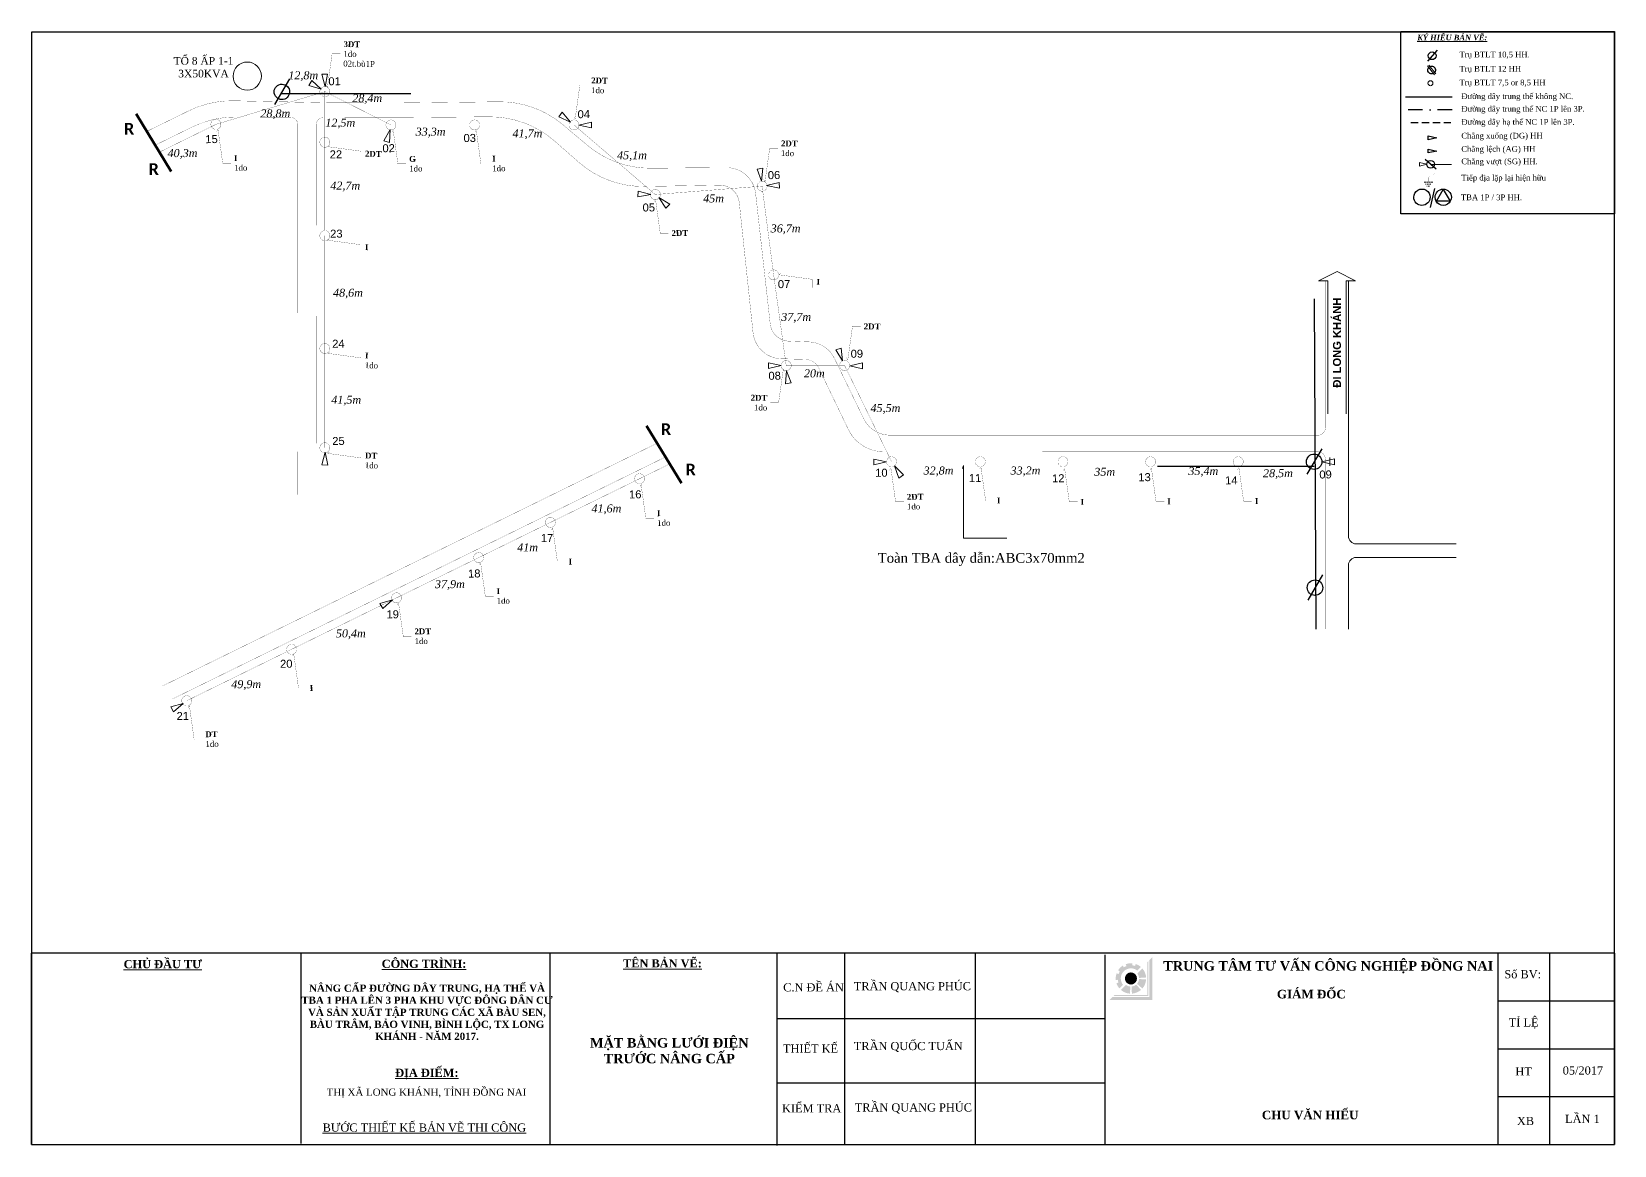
# Model space of a CAD drawing. Header units: metres. Extents: x 429925 to 893472, y 1245258 to 2552490.
# Drawn here: x 452241 to 453054, y 1260854 to 1261426 of the extents above; entities that cross this region are included whole.
import ezdxf

# ---------------------------------------------------------------- set-up
doc = ezdxf.new("R2010")
doc.units = ezdxf.units.M
doc.linetypes.add('DASHDOT', pattern=[1, 0.5, -0.25, 0, -0.25])
doc.linetypes.add('DASHED2', pattern=[0.375, 0.25, -0.125])
doc.layers.add('duong', color=2, linetype='Continuous', lineweight=15)
doc.layers.add('duong bao', color=3, linetype='Continuous', lineweight=13)
doc.layers.add('Khung ten', color=7, linetype='Continuous')
doc.layers.add('KHUNGBANVE', color=6, linetype='Continuous')
doc.styles.get("Standard").update_dxf_attribs({"font": 'arial.ttf'})
doc.styles.add('Unicode', font='times.ttf')

# ---------------------------------------------------------------- blocks, each defined once
blk = doc.blocks.new('A$C46BF4DDC')
at = {"color": 9, "linetype": 'Continuous'}
blk.add_line((9.91, 11.46), (0, 0), dxfattribs=at)
blk.add_lwpolyline([(0.89, 5.61, -1), (8.82, 5.61, -1)], format="xyb", close=True, dxfattribs=at)
blk = doc.blocks.new('A$C6542344A')
at = {"color": 9, "linetype": 'Continuous'}
for p, q in [((7.5, 9.8), (0, 1.2)), ((8.7, 8.6), (1.3, 0))]:
    blk.add_line(p, q, dxfattribs=at)
for points in [[(0.3, 4.9, -1), (8.2, 4.9, -1)], [(4.3, 1, -1), (4.3, 8.9, -1)]]:
    blk.add_lwpolyline(points, format="xyb", close=True, dxfattribs=at)
blk = doc.blocks.new('A$C7B825D87')
at = {"layer": 'duong bao', "color": 1, "linetype": 'DASHED2', "lineweight": 20, "ltscale": 4}
for p, q in [((1.2, 2.5), (7.1, 2.5)), ((2.4, 1.3), (5.9, 1.3)), ((3.3, 0), (5, 0))]:
    blk.add_line(p, q, dxfattribs=at)
at = {"layer": 'duong bao', "color": 1, "linetype": 'DASHED2', "lineweight": 20, "ltscale": 4, "const_width": 0.0325}
blk.add_lwpolyline([(0, 8.1), (4.2, 5.4), (4.2, 2.5)], dxfattribs=at)

msp = doc.modelspace()

# ---------------------------------------------------------------- hatches: boundary and pattern name
at = {"layer": 'duong bao', "lineweight": 50, "ltscale": 2}
h = msp.add_hatch(color=256, dxfattribs=at)
h.paths.add_polyline_path([(452959.67, 1261404.33, -1), (452960.45, 1261408.23, -1)], flags=17)
h.paths.add_polyline_path([(452960.45, 1261408.23, 1), (452959.67, 1261404.33, 1)], flags=17)
at = {"layer": 'Khung ten'}
h = msp.add_hatch(color=160, dxfattribs=at)
h.paths.add_polyline_path([(452816.69, 1260950.49), (452815.13, 1260948.93), (452815.13, 1260929.94), (452796.14, 1260929.94), (452794.58, 1260928.38), (452816.69, 1260928.38)])
h.paths.add_polyline_path([(452814.61, 1260948.41), (452814.09, 1260947.89), (452814.09, 1260930.99), (452797.19, 1260930.99), (452796.66, 1260930.46), (452814.61, 1260930.46)], flags=17)
for color, points in [(160, [(452810.78, 1260945.32, 0.10032), (452808.09, 1260946.86), (452807.76, 1260945.87, 0.055263), (452806.3, 1260946.18), (452806.4, 1260947.22, 0.110865), (452803, 1260946.8), (452803.35, 1260945.82, 0.055263), (452802.01, 1260945.16), (452801.45, 1260946.04, 0.110865), (452799.03, 1260943.62), (452799.91, 1260943.06, 0.055263), (452799.26, 1260941.72), (452798.28, 1260942.07, 0.110865), (452797.86, 1260938.67), (452798.89, 1260938.77, 0.055263), (452799.2, 1260937.31), (452798.21, 1260936.99, 0.10032), (452799.75, 1260934.29), (452801.6, 1260936.14, -0.904534), (452808.93, 1260943.47)]), (1, [(452808.76, 1260939.44, 1), (452802.51, 1260939.44, 1)])]:
    msp.add_hatch(color=color, dxfattribs=at).paths.add_polyline_path(points)
h = msp.add_hatch(color=104, dxfattribs=at)
h.paths.add_polyline_path([(452811.52, 1260944.58), (452808.93, 1260941.99, -0.149436), (452809.8, 1260939.71), (452813.44, 1260939.96, 0.16445)])
h.paths.add_polyline_path([(452813.44, 1260938.91), (452809.8, 1260939.16, -0.16445), (452808.77, 1260936.69), (452811.52, 1260934.29, 0.16445)])
h.paths.add_polyline_path([(452810.78, 1260933.55), (452808.38, 1260936.3, -0.16445), (452805.91, 1260935.28), (452806.16, 1260931.64, 0.16445)])
h.paths.add_polyline_path([(452805.11, 1260931.64), (452805.36, 1260935.28, -0.149436), (452803.08, 1260936.14), (452800.49, 1260933.55, 0.16445)])

# ---------------------------------------------------------------- linework, layer by layer
at = {"color": 1, "lineweight": 30, "ltscale": 15}
for p, q in [((452369.6, 1261394.23), (452435.9, 1261394.23)), ((452970.54, 1261392.28), (452946.71, 1261392.28)), ((452899.71, 1261288.62), (452900.62, 1261118.95)), ((452899.82, 1261202.56), (452819.35, 1261202.56))]:
    msp.add_line(p, q, dxfattribs=at)
at = {"color": 1, "linetype": 'DASHDOT', "lineweight": 30, "ltscale": 15}
msp.add_line((452970.54, 1261385.82), (452946.71, 1261385.82), dxfattribs=at)
at = {"color": 5, "linetype": 'DASHED2', "lineweight": 30, "ltscale": 15}
msp.add_line((452949.38, 1261379.31), (452970.58, 1261379.31), dxfattribs=at)
at = {"color": 7, "linetype": 'Continuous'}
msp.add_line((452961.46, 1261345.35), (452959.37, 1261335.58), dxfattribs=at)
at = {"color": 4, "linetype": 'Continuous', "lineweight": 18}
for p, q in [((452901.94, 1261297.9), (452911.47, 1261302.66)), ((452906.71, 1261297.9), (452901.94, 1261297.9)), ((452906.71, 1261229.64), (452906.71, 1261297.9)), ((452911.47, 1261302.66), (452920.99, 1261297.9)), ((452920.99, 1261297.9), (452916.23, 1261297.9)), ((452916.23, 1261297.9), (452916.23, 1261229.64)), ((452917.33, 1261297.9), (452917.33, 1261166.76)), ((452907.71, 1261207.17), (452907.74, 1261202.8)), ((452719.58, 1261165.62), (452741.89, 1261165.62)), ((452921.33, 1261162.76), (452972.63, 1261162.76)), ((452917.33, 1261151.79), (452917.33, 1261118.95)), ((452921.33, 1261155.79), (452972.63, 1261155.79))]:
    msp.add_line(p, q, dxfattribs=at)
at = {"color": 9, "linetype": 'Continuous'}
msp.add_lwpolyline([(452241.1, 1260854.21), (453053.9, 1260854.21), (453053.9, 1261425.71), (452241.1, 1261425.71)], close=True, dxfattribs=at)
at = {"color": 7, "linetype": 'Continuous'}
for points in [[(452944.19, 1261425.95), (453053.9, 1261425.95), (453053.9, 1261332.37), (452944.19, 1261332.37)], [(452958.25, 1261372.34), (452962.65, 1261371.39), (452958.25, 1261370.44)], [(452958.25, 1261365.5), (452962.65, 1261364.56), (452958.25, 1261363.61)], [(452962.57, 1261338.83), (452966.04, 1261344.82), (452969.5, 1261338.83)]]:
    msp.add_lwpolyline(points, close=True, dxfattribs=at)
at = {"color": 4, "linetype": 'Continuous', "lineweight": 18}
for points in [[(452344.56, 1261403.06, -1), (452359.06, 1261403.11, -1)], [(452958.17, 1261399.45, -1), (452960.75, 1261399.45, -1)]]:
    msp.add_lwpolyline(points, format="xyb", close=True, dxfattribs=at)
for points in [[(452389.79, 1261396.32), (452384.93, 1261400.9), (452383.42, 1261398.33), (452389.79, 1261396.32)], [(452391.81, 1261397.6), (452393.05, 1261404.16), (452390.07, 1261404.05), (452391.81, 1261397.6)], [(452517.86, 1261379.41), (452513.57, 1261384.53), (452511.77, 1261382.14), (452517.86, 1261379.41)], [(452522.08, 1261377.83), (452528.61, 1261376.45), (452528.56, 1261379.44), (452522.08, 1261377.83)], [(452425.16, 1261375.73), (452424.83, 1261369.06), (452421.96, 1261369.87), (452425.16, 1261375.73)], [(452615.86, 1261349.08), (452613.61, 1261355.37), (452616.58, 1261355.72), (452615.86, 1261349.08)], [(452559.06, 1261342.2), (452552.48, 1261341.08), (452552.65, 1261344.06), (452559.06, 1261342.2)], [(452618.53, 1261346.82), (452625, 1261348.49), (452625.08, 1261345.51), (452618.53, 1261346.82)], [(452563.19, 1261340.77), (452568.91, 1261337.33), (452566.84, 1261335.18), (452563.19, 1261340.77)], [(452657.59, 1261256.76), (452654.02, 1261262.4), (452656.84, 1261263.39), (452657.59, 1261256.76)], [(452626.06, 1261254.39), (452619.54, 1261255.84), (452619.56, 1261252.86), (452626.06, 1261254.39)], [(452661.31, 1261254.29), (452667.84, 1261255.69), (452667.79, 1261252.7), (452661.31, 1261254.29)], [(452628.69, 1261251.69), (452628.18, 1261245.03), (452631.14, 1261245.48), (452628.69, 1261251.69)], [(452391.81, 1261209.81), (452393.15, 1261203.27), (452390.16, 1261203.34), (452391.81, 1261209.81)], [(452680.15, 1261204.92), (452673.61, 1261206.27), (452673.67, 1261203.29), (452680.15, 1261204.92)], [(452903.61, 1261204.94), (452910.11, 1261203.41), (452910.13, 1261206.4), (452903.61, 1261204.94)], [(452684.13, 1261202.8), (452686.41, 1261196.53), (452688.92, 1261198.16), (452684.13, 1261202.8)], [(452719.58, 1261203.07), (452719.16, 1261201.43), (452719.58, 1261203.07), (452719.58, 1261165.62)], [(452426.41, 1261133.98), (452421.41, 1261129.55), (452419.98, 1261132.18), (452426.41, 1261133.98)], [(452318.93, 1261080.81), (452313.93, 1261076.39), (452312.5, 1261079.01), (452318.93, 1261080.81)]]:
    msp.add_lwpolyline(points, dxfattribs=at)
at = {"color": 9, "linetype": 'Continuous'}
for points in [[(452959.67, 1261404.33, -1), (452960.45, 1261408.23, -1)], [(452962, 1261405.89, -1), (452958.11, 1261406.67, -1)]]:
    msp.add_lwpolyline(points, format="xyb", close=True, dxfattribs=at)
at = {"color": 5, "linetype": 'DASHED2', "lineweight": 30, "ltscale": 15, "const_width": 0.1}
for points in [[(452391.68, 1261395.13), (452335.71, 1261378.31)], [(452899.73, 1261204.97), (452815.73, 1261204.97), (452770.73, 1261204.97), (452725.73, 1261204.97), (452682.73, 1261204.97), (452658.59, 1261254.39), (452628.59, 1261254.39), (452622.16, 1261300.95), (452616.22, 1261346.57), (452561.39, 1261342.25), (452519.61, 1261378.01), (452468.61, 1261378.01), (452425.61, 1261378.01), (452391.68, 1261395.13), (452391.68, 1261369.13), (452391.68, 1261323.71)], [(452335.58, 1261378.22), (452306.67, 1261364.03)], [(452391.68, 1261321.13), (452391.68, 1261263.13), (452391.68, 1261212.13)], [(452568.79, 1261203.83), (452553.29, 1261196.23), (452507.51, 1261173.77), (452470.7, 1261155.71), (452428.5, 1261135.01), (452374.63, 1261108.58), (452320.77, 1261082.16)]]:
    msp.add_lwpolyline(points, dxfattribs=at)
at = {"color": 4, "linetype": 'Continuous', "lineweight": 18, "const_width": 0.1}
for points in [[(452389.18, 1261395.78, -1), (452394.18, 1261394.48, -1)], [(452333.14, 1261378.37, -1), (452338.29, 1261378.25, -1)], [(452423.11, 1261378.66, -1), (452428.1, 1261377.37, -1)], [(452466.11, 1261378.66, -1), (452471.1, 1261377.37, -1)], [(452517.11, 1261378.66, -1), (452522.1, 1261377.37, -1)], [(452389.18, 1261369.78, -1), (452394.18, 1261368.48, -1)], [(452558.89, 1261342.9, -1), (452563.89, 1261341.6, -1)], [(452613.72, 1261347.21, -1), (452618.72, 1261345.92, -1)], [(452389.18, 1261321.78, -1), (452394.18, 1261320.48, -1)], [(452619.66, 1261301.6, -1), (452624.65, 1261300.3, -1)], [(452389.18, 1261263.78, -1), (452394.18, 1261262.48, -1)], [(452626.1, 1261255.04, -1), (452631.09, 1261253.75, -1)], [(452656.1, 1261255.04, -1), (452661.09, 1261253.75, -1)], [(452389.18, 1261212.78, -1), (452394.18, 1261211.48, -1)], [(452680.23, 1261205.62, -1), (452685.22, 1261204.32, -1)], [(452725.78, 1261205.62, -1), (452730.77, 1261204.32, -1)], [(452768.23, 1261205.62, -1), (452773.22, 1261204.32, -1)], [(452813.23, 1261205.62, -1), (452818.22, 1261204.32, -1)], [(452858.23, 1261205.62, -1), (452863.22, 1261204.32, -1)], [(452550.71, 1261196.29, -1), (452555.87, 1261196.17, -1)], [(452504.93, 1261173.83, -1), (452510.09, 1261173.71, -1)], [(452468.12, 1261155.77, -1), (452473.28, 1261155.65, -1)], [(452425.92, 1261135.07, -1), (452431.08, 1261134.95, -1)], [(452372.06, 1261108.64, -1), (452377.21, 1261108.53, -1)], [(452318.19, 1261082.22, -1), (452323.35, 1261082.1, -1)]]:
    msp.add_lwpolyline(points, format="xyb", close=True, dxfattribs=at)
for points in [[(452300.21, 1261374.68), (452321.87, 1261385.31, -0.119951), (452344.96, 1261390.42), (452395.42, 1261389.36), (452428.93, 1261389.28), (452481.08, 1261389.91, -0.179924), (452513.89, 1261378.15), (452526.49, 1261367.54, 0.178895), (452559.1, 1261355.78), (452597.87, 1261356.09, -0.384238), (452612.9, 1261342.76), (452620.39, 1261275.79, 0.371461), (452629.96, 1261266.9), (452640.4, 1261266.52, -0.277389), (452653.35, 1261258.08), (452668.4, 1261227.06, 0.287229), (452681.89, 1261218.61), (452810.67, 1261218.57)], [(452304.5, 1261367.6), (452323.63, 1261376.99, -0.115695), (452345.88, 1261382.11), (452373.86, 1261381.99, -0.413271), (452377.84, 1261377.99), (452377.65, 1261188.02)], [(452387.47, 1261187.9), (452387.18, 1261377.91, -0.415903), (452391.2, 1261381.92), (452395.42, 1261381.9), (452428.93, 1261381.82), (452476.24, 1261382.19, -0.1837), (452509.55, 1261369.81), (452522.16, 1261358.78, 0.186063), (452555.93, 1261346.41), (452594.38, 1261347.06, -0.388498), (452604.5, 1261338.11), (452611.57, 1261271.27, 0.37726), (452626.15, 1261257.85), (452638.34, 1261257.58, -0.282289), (452645.37, 1261253.05), (452660.54, 1261221.48, 0.288422), (452678.57, 1261210.14), (452810.67, 1261210.18)], [(452810.67, 1261218.57), (452901.53, 1261218.56, 0.414296), (452905.53, 1261222.56), (452905.53, 1261297.9)], [(452810.67, 1261210.18), (452901.53, 1261210.2, -0.414312), (452905.53, 1261206.2), (452905.53, 1261118.95)]]:
    msp.add_lwpolyline(points, format="xyb", dxfattribs=at)
at = {"color": 4, "linetype": 'Continuous', "lineweight": 18}
msp.add_lwpolyline([(452957.56, 1261357.79), (452953.83, 1261356.79), (452953.83, 1261358.79)], close=True, dxfattribs=at)
at = {"color": 7, "linetype": 'Continuous'}
for points in [[(452950.89, 1261340.86, -1), (452959.28, 1261340.89, -1)], [(452961.82, 1261340.86, -1), (452970.22, 1261340.89, -1)]]:
    msp.add_lwpolyline(points, format="xyb", close=True, dxfattribs=at)
at = {"color": 4, "linetype": 'Continuous', "lineweight": 18, "const_width": 0.1}
msp.add_lwpolyline([(452906.71, 1261229.64), (452906.71, 1261297.9), (452901.94, 1261297.9), (452911.47, 1261302.66), (452920.99, 1261297.9), (452916.23, 1261297.9), (452916.23, 1261229.64)], close=True, dxfattribs=at)
for points in [[(452308.31, 1261089.73), (452562.34, 1261214.48)], [(452313.35, 1261083.02), (452566.63, 1261207.4)]]:
    msp.add_lwpolyline(points, dxfattribs=at)
at = {"color": 4, "linetype": 'Continuous', "lineweight": 18}
for centre, start, end in [((452921.33, 1261166.76), 180, 270), ((452921.33, 1261151.79), 90, 180)]:
    msp.add_arc(centre, 4, start, end, dxfattribs=at)
at = {"layer": 'duong bao', "lineweight": 50, "ltscale": 2}
for p, q in [((452294.77, 1261383.66), (452312.68, 1261354.12)), ((452556.91, 1261223.42), (452574.83, 1261193.88))]:
    msp.add_line(p, q, dxfattribs=at)
at = {"layer": 'duong bao', "lineweight": 18, "ltscale": 2}
msp.add_line((452970.19, 1261357.74), (452959.6, 1261357.74), dxfattribs=at)
at = {"layer": 'duong bao', "color": 4, "lineweight": 15, "ltscale": 2, "const_width": 0.1}
for points in [[(452392.31, 1261398.33), (452392.99, 1261397.31), (452395.39, 1261414.54), (452399.61, 1261414.54)], [(452519.54, 1261382.18), (452520.22, 1261381.16), (452522.62, 1261398.38), (452526.84, 1261398.39)], [(452336.12, 1261374.6), (452336.8, 1261375.62), (452339.21, 1261358.39), (452343.43, 1261358.39)], [(452426.09, 1261374.19), (452426.77, 1261375.22), (452429.17, 1261357.99), (452433.39, 1261357.99)], [(452468.74, 1261374.31), (452469.42, 1261375.33), (452471.82, 1261358.11), (452476.04, 1261358.1)], [(452394.01, 1261367.56), (452392.99, 1261366.88), (452410.22, 1261364.52), (452410.23, 1261360.3)], [(452617.03, 1261349.85), (452617.71, 1261348.82), (452620.11, 1261366.05), (452624.33, 1261366.05)], [(452560.82, 1261338.58), (452561.5, 1261339.61), (452563.9, 1261322.38), (452568.12, 1261322.38)], [(452394.01, 1261319.49), (452392.99, 1261318.81), (452410.22, 1261316.45), (452410.23, 1261312.24)], [(452625.9, 1261301.71), (452624.87, 1261301.02), (452642.1, 1261298.67), (452642.12, 1261294.45)], [(452659.57, 1261258.37), (452660.25, 1261257.34), (452662.65, 1261274.57), (452666.87, 1261274.57)], [(452394.01, 1261261.35), (452392.99, 1261260.67), (452410.22, 1261258.31), (452410.23, 1261254.09)], [(452627.78, 1261251.4), (452627.1, 1261252.42), (452624.69, 1261235.19), (452620.48, 1261235.19)], [(452394.01, 1261209.95), (452392.99, 1261209.27), (452410.22, 1261206.91), (452410.23, 1261202.7)], [(452681.71, 1261200.55), (452682.39, 1261201.58), (452684.79, 1261184.35), (452689.01, 1261184.35)], [(452727.92, 1261201.17), (452728.6, 1261202.2), (452731, 1261184.97), (452735.22, 1261184.97)], [(452770.89, 1261200.53), (452771.57, 1261201.55), (452773.98, 1261184.33), (452778.2, 1261184.32)], [(452815.44, 1261200.74), (452816.12, 1261201.76), (452818.53, 1261184.54), (452822.74, 1261184.53)], [(452860.4, 1261200.94), (452861.08, 1261201.97), (452863.49, 1261184.74), (452867.71, 1261184.74)], [(452553.41, 1261192.11), (452554.09, 1261193.14), (452556.49, 1261175.91), (452560.71, 1261175.91)], [(452508, 1261169.8), (452508.68, 1261170.82), (452511.09, 1261153.59), (452515.3, 1261153.59)], [(452470.98, 1261152.1), (452471.65, 1261153.12), (452474.06, 1261135.9), (452478.28, 1261135.89)], [(452428.84, 1261131.4), (452429.52, 1261132.42), (452431.93, 1261115.2), (452436.15, 1261115.2)], [(452375.06, 1261104.89), (452375.73, 1261105.92), (452378.14, 1261088.69), (452382.36, 1261088.69)], [(452321.44, 1261078.54), (452322.12, 1261079.56), (452324.52, 1261062.34), (452328.74, 1261062.33)]]:
    msp.add_lwpolyline(points, dxfattribs=at)
at = {"layer": 'KHUNGBANVE', "color": 2}
for p, q in [((452241.1, 1260854.21), (452241.1, 1260952.37)), ((453053.9, 1260952.37), (452241.1, 1260952.37)), ((452379.58, 1260854.65), (452379.58, 1260952.51)), ((452507.43, 1260854.21), (452507.43, 1260952.37)), ((452623.88, 1260853.69), (452623.88, 1260952.37)), ((452658.78, 1260853.91), (452658.78, 1260952.37)), ((452725.86, 1260854.2), (452725.86, 1260952.06)), ((452792.32, 1260854.21), (452792.32, 1260951.54)), ((452994.25, 1260853.99), (452994.25, 1260952.37)), ((453020.76, 1260853.99), (453020.76, 1260952.37)), ((453053.9, 1260952.37), (453053.9, 1260854.21)), ((453053.9, 1260927.77), (452994.25, 1260927.77)), ((452792.32, 1260918.72), (452623.88, 1260918.72)), ((453053.9, 1260903.18), (452994.25, 1260903.18)), ((452792.32, 1260885.66), (452623.88, 1260885.66)), ((453053.9, 1260878.58), (452994.25, 1260878.58)), ((452241.1, 1260854.21), (453053.9, 1260854.21))]:
    msp.add_line(p, q, dxfattribs=at)

# ---------------------------------------------------------------- block references
at = {"color": 4, "linetype": 'Continuous', "lineweight": 18, "yscale": 0.5, "zscale": 0.5}
for p, xscale, rotation in [((452957.9, 1261410.74), 0.5000000000041764, 359.9423113320694), ((452956.73, 1261360.22), 0.5000000000211087, 269.9863334116617)]:
    msp.add_blockref('A$C46BF4DDC', p, dxfattribs=dict(at, xscale=xscale, rotation=rotation))
at = {"color": 4, "linetype": 'Continuous', "lineweight": 18}
for p, rotation in [((452365.85, 1261388.59), 10.53089754257979), ((452895.98, 1261198.56), 10.53089754258061), ((452896.43, 1261133.84), 10.53089754258102)]:
    msp.add_blockref('A$C46BF4DDC', p, dxfattribs=dict(at, rotation=rotation))
at = {"layer": 'duong bao', "lineweight": 50, "ltscale": 2, "xscale": 0.4999999999677949, "yscale": 0.5, "zscale": 0.5, "rotation": 78.73382310779768}
msp.add_blockref('A$C6542344A', (452962.06, 1261403.7), dxfattribs=at)
at = {"layer": 'duong bao', "lineweight": 50, "ltscale": 2, "xscale": -0.8000000000029104, "yscale": 0.7999999999883585, "zscale": 0.8}
msp.add_blockref('A$C7B825D87', (452961.64, 1261346.58), dxfattribs=at)

# ---------------------------------------------------------------- texts
at = {"color": 4, "linetype": 'Continuous', "lineweight": 18, "attachment_point": 5}
for s, insert, char_height, width in [('\\C7;\\fTimes New Roman|b1|i1|;\\H2.8669647164643;\\LKÝ HIỆU BẢN VẼ\\l\\L:\\l', (452970.65, 1261422.48), 2.867, 49.2057), ('{\\fCalibri|b1|i0|c0|p34;\\C7;R}', (452291.16, 1261376.06), 6, 21.59), ('{\\fCalibri|b1|i0|c0|p34;\\C7;R}', (452303.8, 1261355.33), 6, 21.59), ('{\\fCalibri|b1|i0|c0|p34;\\C7;R}', (452566.91, 1261221.69), 6, 21.59), ('{\\fCalibri|b1|i0|c0|p34;\\C7;R}', (452579.55, 1261200.96), 6, 21.59), ('{\\fTimes New Roman|b0|i0|c0|p18;\\C7;Toàn TBA dây dẫn:ABC3x70mm2}', (452728.79, 1261154.72), 5, 159.6171)]:
    msp.add_mtext(s, dxfattribs=dict(at, insert=insert, char_height=char_height, width=width))
at = {"color": 4, "linetype": 'Continuous', "lineweight": 18}
for s, insert, char_height, width, attachment_point, rotation in [('{\\fTimes New Roman|b1|i0|c0|p18;\\C7;3DT\\P\\fTimes New Roman|b0|i0|c0|p18;1do\\P02t.bù1P}', (452401.19, 1261414.5), 3, 22.225, 4, 359.23443), ('{\\fTimes New Roman|b0|i0|c0|p18;\\C7;TỔ 8 ẤP 1-1\\P3X50KVA}', (452329.34, 1261407.63), 3.9136, 53.975, 5, 0.08337), ('{\\fTimes New Roman|b0|i1|c0|p18;\\C7;12,8m}', (452380.57, 1261403.04), 4.1093, 22.225, 5, 0.18204), ('{\\fArial|b0|i0|c161|p34;\\C7;0\\fArial|b0|i0|c163|p34;1}', (452396.68, 1261400.44), 4.1093, 12.7, 5, 0.8104), ('{\\fTimes New Roman|b1|i0|c0|p18;\\C7;2DT\\P\\fTimes New Roman|b0|i0|c0|p18;1do}', (452528.42, 1261398.35), 3, 22.225, 4, 359.23443), ('{\\fTimes New Roman|b0|i1|c0|p18;\\C7;28,4m}', (452413.43, 1261391.33), 4.1093, 22.225, 5, 0.18204), ('{\\fTimes New Roman|b0|i1|c0|p18;\\C7;28,8m}', (452366.23, 1261383.46), 4.1093, 22.225, 5, 0.18204), ('{\\fArial|b0|i0|c161|p34;\\C7;0\\fArial|b0|i0|c163|p34;4}', (452524.65, 1261383.51), 4.1093, 12.7, 5, 0.8104), ('{\\fTimes New Roman|b0|i1|c0|p18;\\C7;12,5m}', (452399.59, 1261378.69), 4.1093, 22.225, 5, 0.18204), ('{\\fTimes New Roman|b0|i1|c0|p18;\\C7;33,3m}', (452445.96, 1261374.09), 4.1093, 22.225, 5, 0.18204), ('{\\C7;15}', (452333.48, 1261370.7), 4.109, 12.7, 5, 0.8104), ('{\\fArial|b0|i0|c161|p34;\\C7;0\\fArial|b0|i0|c163|p34;2}', (452424.43, 1261366.03), 4.1093, 12.7, 5, 0.8104), ('{\\fArial|b0|i0|c161|p34;\\C7;0\\fArial|b0|i0|c163|p34;3}', (452466.07, 1261371.29), 4.1093, 12.7, 5, 0.8104), ('{\\fTimes New Roman|b0|i1|c0|p18;\\C7;41,7m}', (452495.71, 1261373.22), 4.1093, 22.225, 5, 0.18204), ('{\\fTimes New Roman|b1|i0|c0|p18;\\C7;2DT\\P\\fTimes New Roman|b0|i0|c0|p18;1do}', (452625.91, 1261366.02), 3, 22.225, 4, 359.23443), ('{\\fTimes New Roman|b0|i1|c0|p18;\\C7;40,3m}', (452318.57, 1261363.07), 4.1093, 22.225, 5, 0.18204), ('{\\fTimes New Roman|b1|i0|c0|p18;\\C7;I\\P\\fTimes New Roman|b0|i0|c0|p18;1do}', (452345, 1261358.43), 3, 22.225, 4, 0.76557), ('{\\C7;22}', (452397.35, 1261362.89), 4.109, 12.7, 5, 0.8104), ('{\\fTimes New Roman|b1|i0|c0|p18;\\C7;2DT}', (452412.27, 1261363.26), 3, 22.225, 4, 358.50557), ('{\\fTimes New Roman|b1|i0|c0|p18;\\C7;G\\P\\fTimes New Roman|b0|i0|c0|p18;1do}', (452434.97, 1261358.02), 3, 22.225, 4, 0.76557), ('{\\fTimes New Roman|b1|i0|c0|p18;\\C7;I\\P\\fTimes New Roman|b0|i0|c0|p18;1do}', (452477.62, 1261358.14), 3, 22.225, 4, 0.76557), ('{\\fTimes New Roman|b0|i1|c0|p18;\\C7;45,1m}', (452549.4, 1261361.97), 4.1093, 22.225, 5, 0.18204), ('{\\fArial|b0|i0|c161|p34;\\C7;0\\fArial|b0|i0|c163|p34;6}', (452622.33, 1261352.22), 4.1093, 12.7, 5, 0.8104), ('{\\fTimes New Roman|b0|i1|c0|p18;\\C7;42,7m}', (452402.14, 1261346.36), 4.1093, 22.225, 5, 0.18204), ('{\\fArial|b0|i0|c161|p34;\\C7;0\\fArial|b0|i0|c163|p34;5}', (452558.03, 1261335.58), 4.1093, 12.7, 5, 0.8104), ('{\\fTimes New Roman|b0|i1|c0|p18;\\C7;45m}', (452591.29, 1261340.23), 4.1093, 22.225, 5, 0.18204), ('{\\C7;23}', (452397.57, 1261322.12), 4.109, 12.7, 5, 0.8104), ('{\\fTimes New Roman|b1|i0|c0|p18;\\C7;2DT}', (452569.7, 1261322.41), 3, 22.225, 4, 0.76557), ('{\\fTimes New Roman|b0|i1|c0|p18;\\C7;36,7m}', (452628.28, 1261324.37), 4.1093, 22.225, 5, 0.18204), ('{\\fTimes New Roman|b1|i0|c0|p18;\\C7;I}', (452412.27, 1261315.2), 3, 22.225, 4, 358.50557), ('{\\fArial|b0|i0|c161|p34;\\C7;0\\fArial|b0|i0|c163|p34;7}', (452627.5, 1261296.21), 4.1093, 12.7, 5, 0.8104), ('{\\fTimes New Roman|b1|i0|c0|p18;\\C7;I}', (452644.16, 1261297.41), 3, 22.225, 4, 358.50557), ('{\\fTimes New Roman|b0|i1|c0|p18;\\C7;48,6m}', (452403.55, 1261291.32), 4.1093, 22.225, 5, 0.18204), ('{\\fArial Unicode MS|b1|i0|c0|p34;\\C7;ĐI LONG KHÁNH}', (452911.47, 1261266.15), 4.1093, 73.025, 5, 90), ('{\\fTimes New Roman|b0|i1|c0|p18;\\C7;37,7m}', (452633.73, 1261278.9), 4.1093, 22.225, 5, 0.18204), ('{\\fTimes New Roman|b1|i0|c0|p18;\\C7;2DT}', (452668.45, 1261274.54), 3, 22.225, 4, 359.23443), ('{\\C7;24}', (452398.61, 1261265.62), 4.109, 12.7, 5, 0.8104), ('{\\fArial|b0|i0|c161|p34;\\C7;0\\fArial|b0|i0|c163|p34;9}', (452664.9, 1261260.44), 4.1093, 12.7, 5, 0.8104), ('{\\fTimes New Roman|b1|i0|c0|p18;\\C7;I\\P\\fTimes New Roman|b0|i0|c0|p18;1do}', (452412.27, 1261257.05), 3, 22.225, 4, 358.50557), ('{\\fArial|b0|i0|c161|p34;\\C7;0\\fArial|b0|i0|c163|p34;8}', (452622.66, 1261249.12), 4.1093, 12.7, 5, 0.8104), ('{\\fTimes New Roman|b0|i1|c0|p18;\\C7;20m}', (452643.05, 1261250.33), 4.1093, 22.225, 5, 0.18204), ('{\\fTimes New Roman|b0|i1|c0|p18;\\C7;41,5m}', (452402.64, 1261236.31), 4.1093, 22.225, 5, 0.18204), ('{\\fTimes New Roman|b1|i0|c0|p18;\\C7;2DT\\P\\fTimes New Roman|b0|i0|c0|p18;1do}', (452618.9, 1261235.23), 3, 22.225, 6, 359.23443), ('{\\fTimes New Roman|b0|i1|c0|p18;\\C7;45,5m}', (452679.56, 1261232.07), 4.1093, 22.225, 5, 0.18204), ('{\\C7;25}', (452398.65, 1261215.61), 4.109, 12.7, 5, 0.8104), ('{\\fTimes New Roman|b1|i0|c0|p18;\\C7;DT\\P\\fTimes New Roman|b0|i0|c0|p18;1do}', (452412.27, 1261205.66), 3, 22.225, 4, 358.50557), ('{\\C7;10}', (452677.48, 1261199.26), 4.109, 12.7, 5, 0.8104), ('{\\fTimes New Roman|b0|i1|c0|p18;\\C7;32,8m}', (452706.83, 1261199.97), 4.1093, 22.225, 5, 0.18204), ('{\\C7;11}', (452725.58, 1261196.56), 4.109, 12.7, 5, 0.8104), ('{\\fTimes New Roman|b0|i1|c0|p18;\\C7;33,2m}', (452751.47, 1261199.97), 4.1093, 22.225, 5, 0.18204), ('{\\C7;12}', (452768.31, 1261196.46), 4.109, 12.7, 5, 0.8104), ('{\\fTimes New Roman|b0|i1|c0|p18;\\C7;35m}', (452792.17, 1261199.75), 4.1093, 22.225, 5, 0.18204), ('{\\C7;13}', (452812.62, 1261196.98), 4.109, 12.7, 5, 0.8104), ('{\\fTimes New Roman|b0|i1|c0|p18;\\C7;35,4m}', (452842.8, 1261199.71), 4.1093, 22.225, 5, 0.18204), ('{\\C7;14}', (452857.17, 1261195.4), 4.109, 12.7, 5, 0.8104), ('{\\fTimes New Roman|b0|i1|c0|p18;\\C7;28,5m}', (452881.14, 1261198.61), 4.1093, 22.225, 5, 0.18204), ('{\\C7;09}', (452905.59, 1261198.39), 4.109, 12.7, 5, 0.8104), ('{\\C7;16}', (452551.05, 1261188.16), 4.109, 12.7, 5, 0.8104), ('{\\fTimes New Roman|b0|i1|c0|p18;\\C7;41,6m}', (452536.27, 1261180.48), 4.1093, 22.225, 5, 0.18204), ('{\\fTimes New Roman|b1|i0|c0|p18;\\C7;2DT\\P\\fTimes New Roman|b0|i0|c0|p18;1do}', (452690.59, 1261184.38), 3, 22.225, 4, 0.76557), ('{\\fTimes New Roman|b1|i0|c0|p18;\\C7;I}', (452736.8, 1261185), 3, 22.225, 4, 0.76557), ('{\\fTimes New Roman|b1|i0|c0|p18;\\C7;I}', (452779.77, 1261184.36), 3, 22.225, 4, 0.76557), ('{\\fTimes New Roman|b1|i0|c0|p18;\\C7;I}', (452824.32, 1261184.57), 3, 22.225, 4, 0.76557), ('{\\fTimes New Roman|b1|i0|c0|p18;\\C7;I}', (452869.28, 1261184.77), 3, 22.225, 4, 0.76557), ('{\\fTimes New Roman|b1|i0|c0|p18;\\C7;I\\P\\fTimes New Roman|b0|i0|c0|p18;1do}', (452562.29, 1261175.95), 3, 22.225, 4, 0.76557), ('{\\C7;17}', (452505.76, 1261165.74), 4.109, 12.7, 5, 0.8104), ('{\\fTimes New Roman|b0|i1|c0|p18;\\C7;41m}', (452495.8, 1261160.98), 4.1093, 22.225, 5, 0.18204), ('{\\C7;18}', (452468.39, 1261147.5), 4.109, 12.7, 5, 0.8104), ('{\\fTimes New Roman|b1|i0|c0|p18;\\C7;I}', (452516.88, 1261153.63), 3, 22.225, 4, 0.76557), ('{\\fTimes New Roman|b0|i1|c0|p18;\\C7;37,9m}', (452455.88, 1261141.57), 4.1093, 22.225, 5, 0.18204), ('{\\fTimes New Roman|b1|i0|c0|p18;\\C7;I\\P\\fTimes New Roman|b0|i0|c0|p18;1do}', (452479.86, 1261135.93), 3, 22.225, 4, 0.76557), ('{\\C7;19}', (452426.5, 1261126.51), 4.109, 12.7, 5, 0.8104), ('{\\fTimes New Roman|b0|i1|c0|p18;\\C7;50,4m}', (452405.02, 1261116.28), 4.1093, 22.225, 5, 0.18204), ('{\\fTimes New Roman|b1|i0|c0|p18;\\C7;2DT\\P\\fTimes New Roman|b0|i0|c0|p18;1do}', (452437.72, 1261115.23), 3, 22.225, 4, 0.76557), ('{\\C7;20}', (452371.86, 1261101.13), 4.109, 12.7, 5, 0.8104), ('{\\fTimes New Roman|b0|i1|c0|p18;\\C7;49,9m}', (452351.27, 1261090.17), 4.1093, 22.225, 5, 0.18204), ('{\\fTimes New Roman|b1|i0|c0|p18;\\C7;I}', (452383.93, 1261088.72), 3, 22.225, 4, 0.76557), ('{\\C7;21}', (452318.7, 1261074.32), 4.109, 12.7, 5, 0.8104), ('{\\fTimes New Roman|b1|i0|c0|p18;\\C7;DT\\P\\fTimes New Roman|b0|i0|c0|p18;1do}', (452330.32, 1261062.37), 3, 22.225, 4, 0.76557)]:
    msp.add_mtext(s, dxfattribs=dict(at, insert=insert, char_height=char_height, width=width, attachment_point=attachment_point, rotation=rotation))
at = {"char_height": 2.9352, "attachment_point": 4}
for s, insert, width in [('{\\fTimes New Roman|b0|i0|c0|p18;\\C7;Trụ BTLT 10,5 HH.}', (452974.38, 1261413.82), 78.7288), ('{\\fTimes New Roman|b0|i0|c0|p18;\\C7;Trụ BTLT 12 HH}', (452974.38, 1261406.5), 78.7288), ('{\\fTimes New Roman|b0|i0|c0|p18;\\C7;Trụ BTLT 7,5 or 8,5 HH}', (452974.38, 1261399.47), 78.7288), ('{\\fTimes New Roman|b0|i0|c0|p18;\\H1x;\\C7;Đường dây trung thế không NC.}', (452975.32, 1261392.28), 60.7348), ('{\\fTimes New Roman|b0|i0|c0|p18;\\C7;Đường dây trung thế NC 1P lên 3P.}', (452975.32, 1261385.82), 65.0554), ('{\\fTimes New Roman|b0|i0|c0|p18;\\C7;Đường dây hạ thế NC 1P lên 3P.}', (452975.32, 1261379.06), 69.8685), ('{\\fTimes New Roman|b0|i0|c0|p18;\\C7;Chằng xuống (DG) HH}', (452975.32, 1261372.02), 67.094), ('{\\fTimes New Roman|b0|i0|c0|p18;\\C7;Chằng lệch (AG) HH}', (452975.32, 1261365.18), 67.094), ('{\\fTimes New Roman|b0|i0|c0|p18;\\C7;Chằng vượt (SG) HH.}', (452975.32, 1261358.82), 67.094), ('{\\fTimes New Roman|b0|i0|c0|p18;\\C7;Tiếp địa lặp lại hiện hữu}', (452975.32, 1261350.44), 67.094), ('{\\fTimes New Roman|b0|i0|c0|p18;\\C7;TBA 1P / 3P HH.}', (452975.09, 1261340.79), 74)]:
    msp.add_mtext(s, dxfattribs=dict(at, insert=insert, width=width))
at = {"layer": 'duong', "attachment_point": 2, "style": 'Unicode'}
for s, insert, char_height, width in [('{\\fTimes New Roman|b1|i0|c0|p18;\\LCHỦ ĐẦU TƯ}', (452308.46, 1260948.88), 4.1939, 338.0455), ('{\\fTimes New Roman|b1|i0|c0|p18;\\LCÔNG TRÌNH:}', (452442.59, 1260949.08), 4.1939, 338.0455), ('{\\fTimes New Roman|b1|i0|c0|p18;\\LTÊN BẢN VẼ:}', (452565.05, 1260949.32), 4.1939, 338.0455), ('{\\fTimes New Roman|b1|i0|c0|p18;TRUNG TÂM TƯ VẤN CÔNG NGHIỆP ĐỒNG NAI}', (452906.96, 1260948.34), 4.8561, 338.0455), ('{\\fTimes New Roman|b1|i0|c0|p18;NÂNG CẤ\\fTimes New Roman|b1|i0|c163|p18;P ĐƯ\\fTimes New Roman|b1|i0|c0|p18;ỜNG DÂY TRUNG, HẠ THẾ VÀ TBA 1 PHA LÊN 3 PHA KHU VỰ\\fTimes New Roman|b1|i0|c163|p18;C ĐÔNG DÂN CƯ VÀ S\\fTimes New Roman|b1|i0|c0|p18;ẢN XUẤT TẬP TRUNG CÁC XÃ BÀU SEN, BÀU TRÂM, BẢO VINH, BÌNH LỘ\\fTimes New Roman|b1|i0|c163|p18;C, TX LONG KHÁNH - NĂM \\fTimes New Roman|b1|i0|c0|p18;2017.}', (452444.13, 1260936.3), 3.70861, 130.2593), ('C.N ĐỀ ÁN', (452642.62, 1260936.98), 4.194, 338.0455), ('TRẦN QUANG PHÚC', (452693.39, 1260937.58), 4.1939, 338.0455), ('Số BV:', (453006.84, 1260943.73), 4.194, 338.0455), ('{\\fTimes New Roman|b1|i0|c0|p18;GIÁM ĐỐC}', (452898.29, 1260933.61), 4.4146, 338.0455), ('TỈ LỆ', (453007.31, 1260918.95), 4.194, 338.0455), ('{\\fTimes New Roman|b1|i0|c163|p18;MẶT \\fTimes New Roman|b1|i0|c0|p18;BẰNG\\fTimes New Roman|b1|i0|c163|p18; \\fTimes New Roman|b1|i0|c0|p18;LƯỚI ĐIỆN TRƯỚC NÂNG CẤP}', (452568.55, 1260908.8), 4.85606, 83.9957), ('THIẾT KẾ', (452641.1, 1260905.53), 4.194, 338.0455), ('TRẦN QUỐC TUẤN', (452691.29, 1260906.83), 4.1939, 338.0455), ('{\\fTimes New Roman|b1|i0|c0|p18;\\LĐỊA ĐIẾM:}', (452444.05, 1260893.08), 4.1939, 128.0996), ('HT', (453007.29, 1260893.78), 4.194, 338.0455), ('05/2017', (453037.75, 1260894.27), 4.194, 338.0455), ('THỊ XÃ LONG KHÁNH, TỈNH ĐỒNG NAI', (452443.85, 1260882.86), 3.7086, 129.5413), ('KIỂM TRA', (452641.67, 1260874.82), 4.194, 338.0455), ('TRẦN QUANG PHÚC', (452693.89, 1260875.26), 4.1939, 338.0455), ('{\\fTimes New Roman|b1|i0|c0|p18;CHU VĂN HIẾU}', (452897.69, 1260871.47), 4.4146, 338.0455), ('{\\LBƯỚC THIẾT KẾ BẢN VẼ THI CÔNG}', (452442.77, 1260864.93), 4.1939, 338.0455), ('XB', (453008.26, 1260868.33), 4.194, 338.0455), ('LẦN 1', (453037.48, 1260869.39), 4.194, 338.0455)]:
    msp.add_mtext(s, dxfattribs=dict(at, insert=insert, char_height=char_height, width=width))

doc.saveas('drawing.dxf')
